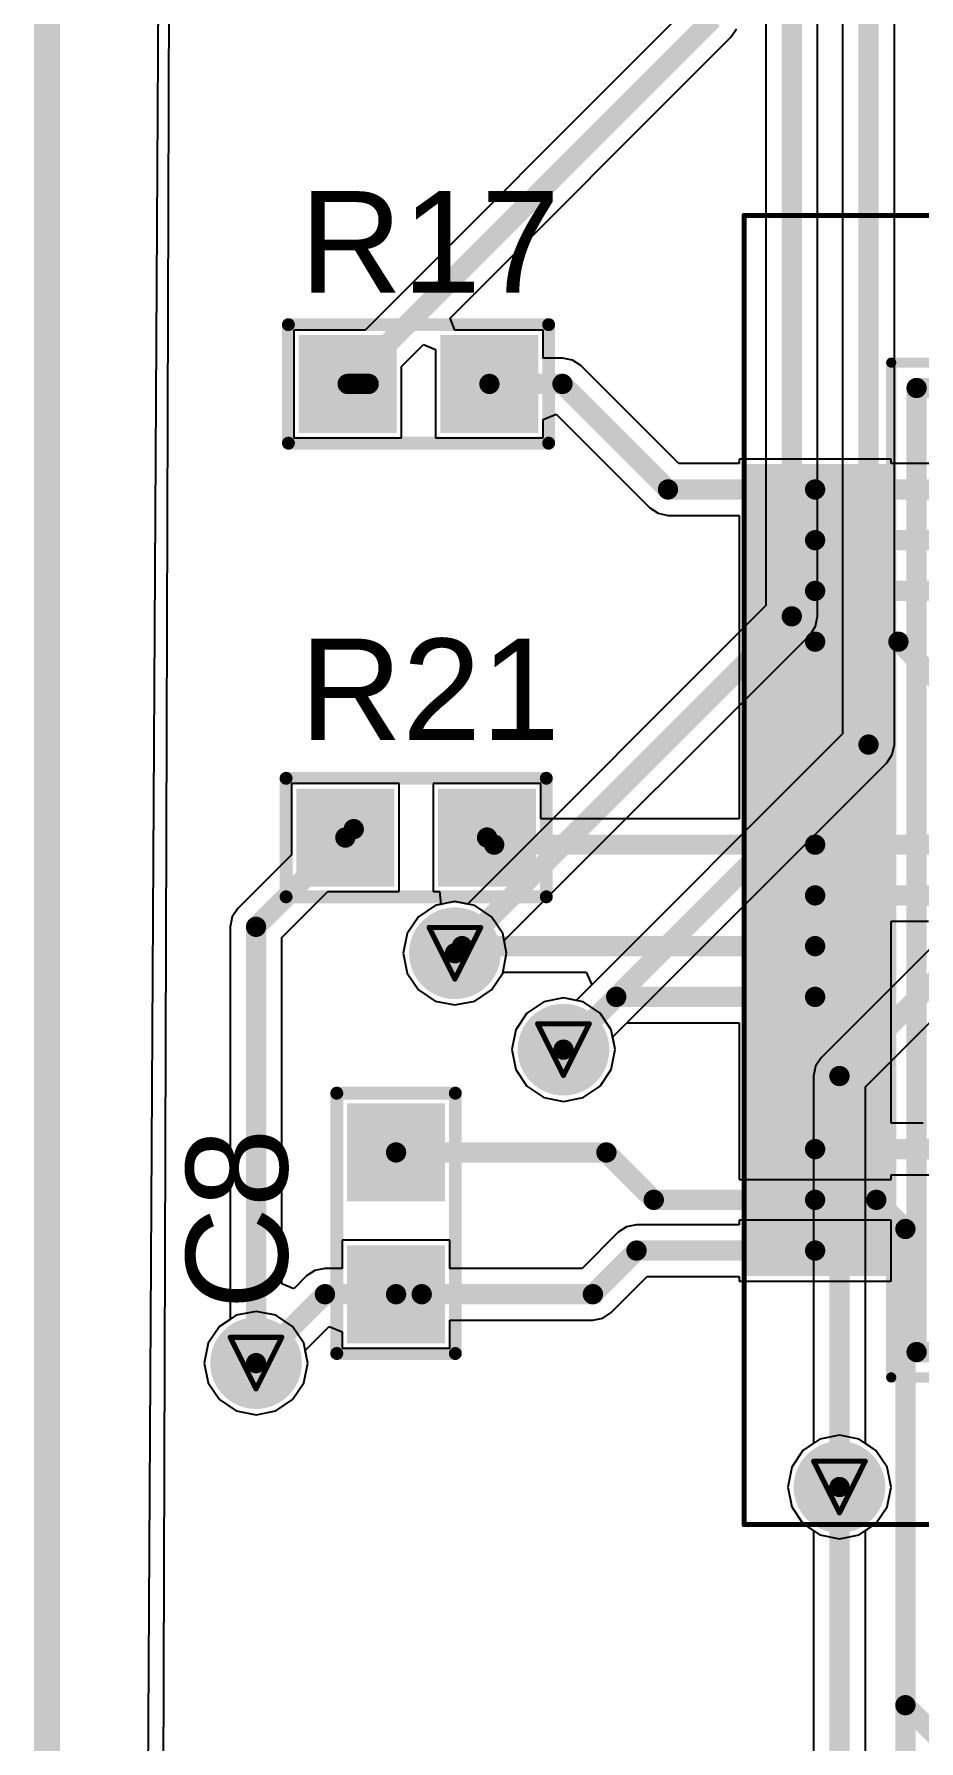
# Model space of a CAD drawing. Header units: inches. Extents: x -3 to 423, y -3 to 110.
# Drawn here: x 31.24 to 39.96, y 40.2 to 57.02 of the extents above; entities that cross this region are included whole.
import ezdxf

# ---------------------------------------------------------------- set-up
doc = ezdxf.new("R2010")
doc.units = ezdxf.units.IN
for name, color, linetype in [('Board Outline', 56, 'Continuous'), ('Bottom Layer', 5, 'Continuous'), ('Bottom Solder', 6, 'Continuous'), ('Drill Drawing', 1, 'Continuous'), ('Mechanical 1', 6, 'Continuous'), ('Mechanical 13', 56, 'Continuous'), ('Mechanical 15', 56, 'Continuous'), ('Mid Layer', 16, 'Continuous'), ('Mid Layer 2', 76, 'Continuous'), ('Top Layer', 1, 'Continuous'), ('Top Overlay', 2, 'Continuous'), ('Top Paste', 8, 'Continuous'), ('Top Solder', 216, 'Continuous'), ('Via Holes', 16, 'Continuous')]:
    doc.layers.add(name, color=color, linetype=linetype)
doc.styles.add('Arial', font='', dxfattribs={"height": 0.2})
doc.styles.get('Arial').set_extended_font_data('Arial')

msp = doc.modelspace()

# ---------------------------------------------------------------- hatches: boundary and pattern name
at = {"layer": 'Bottom Layer'}
h = msp.add_hatch(color=5, dxfattribs=at)
edge = h.paths.add_edge_path()
edge.add_arc((35.39, 47.96), 0.35, 0, 360)
h = msp.add_hatch(color=5, dxfattribs=at)
edge = h.paths.add_edge_path()
edge.add_arc((36.46, 47.01), 0.35, 0, 360)
h = msp.add_hatch(color=5, dxfattribs=at)
edge = h.paths.add_edge_path()
edge.add_arc((33.43, 43.921), 0.35, 0, 360)
h = msp.add_hatch(color=5, dxfattribs=at)
edge = h.paths.add_edge_path()
edge.add_arc((39.18, 42.7), 0.35, 0, 360)
at = {"layer": 'Bottom Solder'}
h = msp.add_hatch(color=6, dxfattribs=at)
edge = h.paths.add_edge_path()
edge.add_arc((35.39, 47.96), 0.452, 0, 360)
h = msp.add_hatch(color=6, dxfattribs=at)
edge = h.paths.add_edge_path()
edge.add_arc((36.46, 47.01), 0.452, 0, 360)
h = msp.add_hatch(color=6, dxfattribs=at)
edge = h.paths.add_edge_path()
edge.add_arc((33.43, 43.921), 0.452, 0, 360)
h = msp.add_hatch(color=6, dxfattribs=at)
edge = h.paths.add_edge_path()
edge.add_arc((39.18, 42.7), 0.452, 0, 360)
at = {"layer": 'Mid Layer'}
h = msp.add_hatch(color=16, dxfattribs=at)
edge = h.paths.add_edge_path()
edge.add_arc((35.39, 47.96), 0.35, 0, 360)
h = msp.add_hatch(color=16, dxfattribs=at)
edge = h.paths.add_edge_path()
edge.add_arc((36.46, 47.01), 0.35, 0, 360)
h = msp.add_hatch(color=16, dxfattribs=at)
edge = h.paths.add_edge_path()
edge.add_arc((33.43, 43.921), 0.35, 0, 360)
h = msp.add_hatch(color=16, dxfattribs=at)
edge = h.paths.add_edge_path()
edge.add_arc((39.18, 42.7), 0.35, 0, 360)
at = {"layer": 'Mid Layer 2'}
h = msp.add_hatch(color=76, dxfattribs=at)
edge = h.paths.add_edge_path()
edge.add_arc((35.39, 47.96), 0.35, 0, 360)
h = msp.add_hatch(color=76, dxfattribs=at)
edge = h.paths.add_edge_path()
edge.add_arc((36.46, 47.01), 0.35, 0, 360)
h = msp.add_hatch(color=76, dxfattribs=at)
edge = h.paths.add_edge_path()
edge.add_arc((33.43, 43.921), 0.35, 0, 360)
h = msp.add_hatch(color=76, dxfattribs=at)
edge = h.paths.add_edge_path()
edge.add_arc((39.18, 42.7), 0.35, 0, 360)
at = {"layer": 'Top Layer'}
for points in [[(34.714, 53.189), (33.952, 53.189), (33.952, 53.951), (34.714, 53.951)], [(36.111, 53.189), (35.349, 53.189), (35.349, 53.951), (36.111, 53.951)], [(39.54, 52.68), (39.54, 52.38), (38.34, 52.38), (38.34, 52.68)], [(39.54, 52.18), (39.54, 51.88), (38.34, 51.88), (38.34, 52.18)], [(39.54, 51.68), (39.54, 51.38), (38.34, 51.38), (38.34, 51.68)], [(39.54, 51.18), (39.54, 50.88), (38.34, 50.88), (38.34, 51.18)], [(39.54, 50.68), (39.54, 50.38), (38.34, 50.38), (38.34, 50.68)], [(39.54, 50.18), (39.54, 49.88), (38.34, 49.88), (38.34, 50.18)], [(39.54, 49.68), (39.54, 49.38), (38.34, 49.38), (38.34, 49.68)], [(34.691, 48.719), (33.929, 48.719), (33.929, 49.481), (34.691, 49.481)], [(36.088, 48.719), (35.326, 48.719), (35.326, 49.481), (36.088, 49.481)], [(39.54, 49.18), (39.54, 48.88), (38.34, 48.88), (38.34, 49.18)], [(39.54, 48.68), (39.54, 48.38), (38.34, 48.38), (38.34, 48.68)], [(39.54, 48.18), (39.54, 47.88), (38.34, 47.88), (38.34, 48.18)], [(39.54, 47.68), (39.54, 47.38), (38.34, 47.38), (38.34, 47.68)], [(39.54, 47.18), (39.54, 46.88), (38.34, 46.88), (38.34, 47.18)], [(39.54, 46.68), (39.54, 46.38), (38.34, 46.38), (38.34, 46.68)], [(35.191, 46.378), (35.191, 45.616), (34.429, 45.616), (34.429, 46.378)], [(39.54, 46.18), (39.54, 45.88), (38.34, 45.88), (38.34, 46.18)], [(39.54, 45.68), (39.54, 45.38), (38.34, 45.38), (38.34, 45.68)], [(39.54, 45.18), (39.54, 44.88), (38.34, 44.88), (38.34, 45.18)], [(35.191, 44.981), (35.191, 44.219), (34.429, 44.219), (34.429, 44.981)]]:
    msp.add_hatch(color=1, dxfattribs=at).paths.add_polyline_path(points)
h = msp.add_hatch(color=1, dxfattribs=at)
edge = h.paths.add_edge_path()
edge.add_arc((35.39, 47.96), 0.35, 0, 360)
h = msp.add_hatch(color=1, dxfattribs=at)
edge = h.paths.add_edge_path()
edge.add_arc((36.46, 47.01), 0.35, 0, 360)
h = msp.add_hatch(color=1, dxfattribs=at)
edge = h.paths.add_edge_path()
edge.add_arc((33.43, 43.921), 0.35, 0, 360)
h = msp.add_hatch(color=1, dxfattribs=at)
edge = h.paths.add_edge_path()
edge.add_arc((39.18, 42.7), 0.35, 0, 360)
at = {"layer": 'Top Paste'}
for points in [[(34.714, 53.189), (33.952, 53.189), (33.952, 53.951), (34.714, 53.951)], [(36.111, 53.189), (35.349, 53.189), (35.349, 53.951), (36.111, 53.951)], [(39.54, 52.68), (39.54, 52.38), (38.34, 52.38), (38.34, 52.68)], [(39.54, 52.18), (39.54, 51.88), (38.34, 51.88), (38.34, 52.18)], [(39.54, 51.68), (39.54, 51.38), (38.34, 51.38), (38.34, 51.68)], [(39.54, 51.18), (39.54, 50.88), (38.34, 50.88), (38.34, 51.18)], [(39.54, 50.68), (39.54, 50.38), (38.34, 50.38), (38.34, 50.68)], [(39.54, 50.18), (39.54, 49.88), (38.34, 49.88), (38.34, 50.18)], [(39.54, 49.68), (39.54, 49.38), (38.34, 49.38), (38.34, 49.68)], [(34.691, 48.719), (33.929, 48.719), (33.929, 49.481), (34.691, 49.481)], [(36.088, 48.719), (35.326, 48.719), (35.326, 49.481), (36.088, 49.481)], [(39.54, 49.18), (39.54, 48.88), (38.34, 48.88), (38.34, 49.18)], [(39.54, 48.68), (39.54, 48.38), (38.34, 48.38), (38.34, 48.68)], [(39.54, 48.18), (39.54, 47.88), (38.34, 47.88), (38.34, 48.18)], [(39.54, 47.68), (39.54, 47.38), (38.34, 47.38), (38.34, 47.68)], [(39.54, 47.18), (39.54, 46.88), (38.34, 46.88), (38.34, 47.18)], [(39.54, 46.68), (39.54, 46.38), (38.34, 46.38), (38.34, 46.68)], [(35.191, 46.378), (35.191, 45.616), (34.429, 45.616), (34.429, 46.378)], [(39.54, 46.18), (39.54, 45.88), (38.34, 45.88), (38.34, 46.18)], [(39.54, 45.68), (39.54, 45.38), (38.34, 45.38), (38.34, 45.68)], [(39.54, 45.18), (39.54, 44.88), (38.34, 44.88), (38.34, 45.18)], [(35.191, 44.981), (35.191, 44.219), (34.429, 44.219), (34.429, 44.981)]]:
    msp.add_hatch(color=8, dxfattribs=at).paths.add_polyline_path(points)
at = {"layer": 'Top Solder'}
for points in [[(34.816, 53.087), (33.85, 53.087), (33.85, 54.053), (34.816, 54.053)], [(36.213, 53.087), (35.247, 53.087), (35.247, 54.053), (36.213, 54.053)], [(39.641, 52.782), (39.641, 52.278), (38.238, 52.278), (38.238, 52.782)], [(39.641, 52.282), (39.641, 51.778), (38.238, 51.778), (38.238, 52.282)], [(39.641, 51.782), (39.641, 51.278), (38.238, 51.278), (38.238, 51.782)], [(39.641, 51.282), (39.641, 50.778), (38.238, 50.778), (38.238, 51.282)], [(39.641, 50.782), (39.641, 50.278), (38.238, 50.278), (38.238, 50.782)], [(39.641, 50.282), (39.641, 49.778), (38.238, 49.778), (38.238, 50.282)], [(39.641, 49.782), (39.641, 49.278), (38.238, 49.278), (38.238, 49.782)], [(34.793, 48.617), (33.827, 48.617), (33.827, 49.583), (34.793, 49.583)], [(36.19, 48.617), (35.224, 48.617), (35.224, 49.583), (36.19, 49.583)], [(39.641, 49.282), (39.641, 48.778), (38.238, 48.778), (38.238, 49.282)], [(39.641, 48.782), (39.641, 48.278), (38.238, 48.278), (38.238, 48.782)], [(39.641, 48.282), (39.641, 47.778), (38.238, 47.778), (38.238, 48.282)], [(39.641, 47.782), (39.641, 47.278), (38.238, 47.278), (38.238, 47.782)], [(39.641, 47.282), (39.641, 46.778), (38.238, 46.778), (38.238, 47.282)], [(39.641, 46.782), (39.641, 46.278), (38.238, 46.278), (38.238, 46.782)], [(35.293, 46.48), (35.293, 45.514), (34.327, 45.514), (34.327, 46.48)], [(39.641, 46.282), (39.641, 45.778), (38.238, 45.778), (38.238, 46.282)], [(39.641, 45.782), (39.641, 45.278), (38.238, 45.278), (38.238, 45.782)], [(39.641, 45.282), (39.641, 44.778), (38.238, 44.778), (38.238, 45.282)], [(35.293, 45.083), (35.293, 44.117), (34.327, 44.117), (34.327, 45.083)]]:
    msp.add_hatch(color=216, dxfattribs=at).paths.add_polyline_path(points)
h = msp.add_hatch(color=216, dxfattribs=at)
edge = h.paths.add_edge_path()
edge.add_arc((35.39, 47.96), 0.452, 0, 360)
h = msp.add_hatch(color=216, dxfattribs=at)
edge = h.paths.add_edge_path()
edge.add_arc((36.46, 47.01), 0.452, 0, 360)
h = msp.add_hatch(color=216, dxfattribs=at)
edge = h.paths.add_edge_path()
edge.add_arc((33.43, 43.921), 0.452, 0, 360)
h = msp.add_hatch(color=216, dxfattribs=at)
edge = h.paths.add_edge_path()
edge.add_arc((39.18, 42.7), 0.452, 0, 360)
at = {"layer": 'Via Holes'}
h = msp.add_hatch(color=7, dxfattribs=at)
edge = h.paths.add_edge_path()
edge.add_arc((35.39, 47.96), 0.25, 0, 360)
h = msp.add_hatch(color=7, dxfattribs=at)
edge = h.paths.add_edge_path()
edge.add_arc((36.46, 47.01), 0.25, 0, 360)
h = msp.add_hatch(color=7, dxfattribs=at)
edge = h.paths.add_edge_path()
edge.add_arc((33.43, 43.921), 0.25, 0, 360)
h = msp.add_hatch(color=7, dxfattribs=at)
edge = h.paths.add_edge_path()
edge.add_arc((39.18, 42.7), 0.25, 0, 360)

# ---------------------------------------------------------------- linework, layer by layer
at = {"layer": 'Board Outline', "const_width": 0.254}
msp.add_lwpolyline([(31.37, 23.771), (31.37, 59.42)], dxfattribs=at)
at = {"layer": 'Bottom Layer'}
for p, q in [((38.964, 51.28), (38.964, 72.627)), ((38.455, 63.201), (38.455, 51.385)), ((39.211, 61.041), (39.211, 50.122)), ((32.462, 22.569), (32.584, 60.681)), ((39.721, 50.016), (39.721, 60.002)), ((38.455, 51.385), (35.515, 48.445)), ((38.89, 51.099), (38.945, 51.182)), ((38.945, 51.182), (38.964, 51.28)), ((35.875, 48.085), (38.89, 51.099)), ((39.211, 50.122), (36.585, 47.495)), ((39.701, 49.918), (39.721, 50.016)), ((36.945, 47.135), (39.646, 49.836)), ((39.646, 49.836), (39.701, 49.918)), ((35.39, 48.47), (35.195, 48.431)), ((35.515, 48.445), (35.39, 48.47)), ((35.03, 48.32), (34.919, 48.155)), ((35.195, 48.431), (35.03, 48.32)), ((34.919, 48.155), (34.88, 47.96)), ((34.88, 47.96), (34.919, 47.765)), ((35.861, 47.765), (35.9, 47.96)), ((35.9, 47.96), (35.875, 48.085)), ((40.145, 48.075), (39, 46.93)), ((34.919, 47.765), (35.03, 47.6)), ((35.75, 47.6), (35.861, 47.765)), ((35.03, 47.6), (35.195, 47.489)), ((35.585, 47.489), (35.75, 47.6)), ((39.435, 46.644), (40.505, 47.715)), ((35.195, 47.489), (35.39, 47.45)), ((35.39, 47.45), (35.585, 47.489)), ((36.265, 47.481), (36.1, 47.37)), ((36.46, 47.52), (36.265, 47.481)), ((36.585, 47.495), (36.46, 47.52)), ((36.1, 47.37), (35.989, 47.205)), ((35.989, 47.205), (35.95, 47.01)), ((36.97, 47.01), (36.945, 47.135)), ((35.95, 47.01), (35.989, 46.815)), ((36.931, 46.815), (36.97, 47.01)), ((39, 46.93), (38.945, 46.848)), ((35.989, 46.815), (36.1, 46.65)), ((36.82, 46.65), (36.931, 46.815)), ((38.945, 46.848), (38.925, 46.75)), ((36.1, 46.65), (36.265, 46.539)), ((36.655, 46.539), (36.82, 46.65)), ((38.925, 46.75), (38.925, 43.131)), ((39.435, 43.131), (39.435, 46.644)), ((36.265, 46.539), (36.46, 46.5)), ((36.46, 46.5), (36.655, 46.539)), ((33.43, 44.431), (33.235, 44.392)), ((33.625, 44.392), (33.43, 44.431)), ((33.07, 44.282), (32.959, 44.117)), ((33.235, 44.392), (33.07, 44.282)), ((33.79, 44.282), (33.625, 44.392)), ((33.901, 44.117), (33.79, 44.282)), ((32.959, 44.117), (32.92, 43.921)), ((33.94, 43.921), (33.901, 44.117)), ((32.92, 43.921), (32.959, 43.726)), ((33.901, 43.726), (33.94, 43.921)), ((32.959, 43.726), (33.07, 43.561)), ((33.07, 43.561), (33.235, 43.45)), ((33.625, 43.45), (33.79, 43.561)), ((33.79, 43.561), (33.901, 43.726)), ((33.235, 43.45), (33.43, 43.412)), ((33.43, 43.412), (33.625, 43.45)), ((38.82, 43.06), (38.709, 42.895)), ((38.925, 43.131), (38.82, 43.06)), ((39.54, 43.06), (39.435, 43.131)), ((39.651, 42.895), (39.54, 43.06)), ((38.709, 42.895), (38.67, 42.7)), ((39.69, 42.7), (39.651, 42.895)), ((38.67, 42.7), (38.709, 42.505)), ((39.651, 42.505), (39.69, 42.7)), ((38.709, 42.505), (38.82, 42.34)), ((39.54, 42.34), (39.651, 42.505)), ((38.82, 42.34), (38.985, 42.229)), ((38.985, 42.229), (39.18, 42.19)), ((39.18, 42.19), (39.375, 42.229)), ((39.375, 42.229), (39.54, 42.34))]:
    msp.add_line(p, q, dxfattribs=at)
at = {"layer": 'Bottom Layer', "const_width": 0.2}
for points in [[(38.71, 51.28), (38.71, 72.89)], [(39.466, 50.016), (39.466, 61.041)], [(35.39, 47.96), (38.71, 51.28)], [(36.46, 47.01), (39.466, 50.016)], [(39.18, 46.75), (40.63, 48.2)], [(39.18, 42.7), (39.18, 46.75)]]:
    msp.add_lwpolyline(points, dxfattribs=at)
at = {"layer": 'Bottom Layer', "const_width": 0.1}
for points in [[(38.66, 51.28, 1), (38.76, 51.28, 1)], [(38.66, 51.28, 1), (38.76, 51.28, 1)], [(39.416, 50.016, 1), (39.516, 50.016, 1)], [(39.416, 50.016, 1), (39.516, 50.016, 1)], [(35.34, 47.96, 1), (35.44, 47.96, 1)], [(36.41, 47.01, 1), (36.51, 47.01, 1)], [(39.13, 46.75, 1), (39.23, 46.75, 1)], [(39.13, 46.75, 1), (39.23, 46.75, 1)], [(39.13, 42.7, 1), (39.23, 42.7, 1)]]:
    msp.add_lwpolyline(points, format="xyb", close=True, dxfattribs=at)
at = {"layer": 'Drill Drawing', "const_width": 0.0508}
for points in [[(35.136, 48.214), (35.644, 48.214)], [(35.136, 48.214), (35.39, 47.706)], [(35.39, 47.706), (35.644, 48.214)], [(36.206, 47.264), (36.714, 47.264)], [(36.206, 47.264), (36.46, 46.756)], [(36.46, 46.756), (36.714, 47.264)], [(33.176, 44.175), (33.684, 44.175)], [(33.176, 44.175), (33.43, 43.667)], [(33.43, 43.667), (33.684, 44.175)], [(38.926, 42.954), (39.434, 42.954)], [(38.926, 42.954), (39.18, 42.446)], [(39.18, 42.446), (39.434, 42.954)]]:
    msp.add_lwpolyline(points, dxfattribs=at)
at = {"layer": 'Drill Drawing', "const_width": 0.0254}
for points in [[(35.123, 48.214, 1), (35.149, 48.214, 1)], [(35.123, 48.214, 1), (35.149, 48.214, 1)], [(35.631, 48.214, 1), (35.657, 48.214, 1)], [(35.631, 48.214, 1), (35.657, 48.214, 1)], [(35.377, 47.706, 1), (35.403, 47.706, 1)], [(35.377, 47.706, 1), (35.403, 47.706, 1)], [(36.193, 47.264, 1), (36.219, 47.264, 1)], [(36.193, 47.264, 1), (36.219, 47.264, 1)], [(36.701, 47.264, 1), (36.727, 47.264, 1)], [(36.701, 47.264, 1), (36.727, 47.264, 1)], [(36.447, 46.756, 1), (36.473, 46.756, 1)], [(36.447, 46.756, 1), (36.473, 46.756, 1)], [(33.163, 44.175, 1), (33.189, 44.175, 1)], [(33.163, 44.175, 1), (33.189, 44.175, 1)], [(33.671, 44.175, 1), (33.697, 44.175, 1)], [(33.671, 44.175, 1), (33.697, 44.175, 1)], [(33.417, 43.667, 1), (33.443, 43.667, 1)], [(33.417, 43.667, 1), (33.443, 43.667, 1)], [(38.913, 42.954, 1), (38.939, 42.954, 1)], [(38.913, 42.954, 1), (38.939, 42.954, 1)], [(39.421, 42.954, 1), (39.447, 42.954, 1)], [(39.421, 42.954, 1), (39.447, 42.954, 1)], [(39.167, 42.446, 1), (39.193, 42.446, 1)], [(39.167, 42.446, 1), (39.193, 42.446, 1)]]:
    msp.add_lwpolyline(points, format="xyb", close=True, dxfattribs=at)
at = {"layer": 'Mechanical 1', "const_width": 0.254}
msp.add_lwpolyline([(31.37, 79.42), (31.37, 23.76)], dxfattribs=at)
at = {"layer": 'Mechanical 13', "const_width": 0.1}
for points in [[(39.69, 43.78), (39.69, 53.78)], [(39.69, 53.78), (49.69, 53.78)], [(39.69, 43.78), (49.69, 43.78)]]:
    msp.add_lwpolyline(points, dxfattribs=at)
at = {"layer": 'Mechanical 13', "const_width": 0.05}
for points in [[(39.665, 53.78, 1), (39.715, 53.78, 1)], [(39.665, 53.78, 1), (39.715, 53.78, 1)], [(39.665, 43.78, 1), (39.715, 43.78, 1)], [(39.665, 43.78, 1), (39.715, 43.78, 1)]]:
    msp.add_lwpolyline(points, format="xyb", close=True, dxfattribs=at)
at = {"layer": 'Mechanical 15', "const_width": 0.05}
for points in [[(38.24, 42.33), (38.24, 55.23)], [(38.24, 55.23), (51.14, 55.23)], [(38.24, 42.33), (51.14, 42.33)]]:
    msp.add_lwpolyline(points, dxfattribs=at)
at = {"layer": 'Mechanical 15', "const_width": 0.025}
for points in [[(38.227, 55.23, 1), (38.252, 55.23, 1)], [(38.227, 55.23, 1), (38.252, 55.23, 1)], [(38.227, 42.33, 1), (38.252, 42.33, 1)], [(38.227, 42.33, 1), (38.252, 42.33, 1)]]:
    msp.add_lwpolyline(points, format="xyb", close=True, dxfattribs=at)
at = {"layer": 'Mid Layer'}
for p, q in [((32.393, 0.89), (32.584, 60.681)), ((35.39, 48.47), (35.195, 48.431)), ((35.585, 48.431), (35.39, 48.47)), ((35.03, 48.32), (34.919, 48.155)), ((35.195, 48.431), (35.03, 48.32)), ((35.75, 48.32), (35.585, 48.431)), ((35.861, 48.155), (35.75, 48.32)), ((34.919, 48.155), (34.88, 47.96)), ((35.9, 47.96), (35.861, 48.155)), ((34.88, 47.96), (34.919, 47.765)), ((35.861, 47.765), (35.9, 47.96)), ((34.919, 47.765), (35.03, 47.6)), ((35.75, 47.6), (35.861, 47.765)), ((35.03, 47.6), (35.195, 47.489)), ((35.585, 47.489), (35.75, 47.6)), ((35.195, 47.489), (35.39, 47.45)), ((35.39, 47.45), (35.585, 47.489)), ((36.265, 47.481), (36.1, 47.37)), ((36.46, 47.52), (36.265, 47.481)), ((36.655, 47.481), (36.46, 47.52)), ((36.82, 47.37), (36.655, 47.481)), ((36.1, 47.37), (35.989, 47.205)), ((36.931, 47.205), (36.82, 47.37)), ((35.989, 47.205), (35.95, 47.01)), ((36.97, 47.01), (36.931, 47.205)), ((35.95, 47.01), (35.989, 46.815)), ((36.931, 46.815), (36.97, 47.01)), ((35.989, 46.815), (36.1, 46.65)), ((36.82, 46.65), (36.931, 46.815)), ((36.1, 46.65), (36.265, 46.539)), ((36.655, 46.539), (36.82, 46.65)), ((36.265, 46.539), (36.46, 46.5)), ((36.46, 46.5), (36.655, 46.539)), ((33.43, 44.431), (33.235, 44.392)), ((33.625, 44.392), (33.43, 44.431)), ((33.07, 44.282), (32.959, 44.117)), ((33.235, 44.392), (33.07, 44.282)), ((33.79, 44.282), (33.625, 44.392)), ((33.901, 44.117), (33.79, 44.282)), ((32.959, 44.117), (32.92, 43.921)), ((33.94, 43.921), (33.901, 44.117)), ((32.92, 43.921), (32.959, 43.726)), ((33.901, 43.726), (33.94, 43.921)), ((32.959, 43.726), (33.07, 43.561)), ((33.07, 43.561), (33.235, 43.45)), ((33.625, 43.45), (33.79, 43.561)), ((33.79, 43.561), (33.901, 43.726)), ((33.235, 43.45), (33.43, 43.412)), ((33.43, 43.412), (33.625, 43.45)), ((38.82, 43.06), (38.709, 42.895)), ((38.985, 43.171), (38.82, 43.06)), ((39.18, 43.21), (38.985, 43.171)), ((39.375, 43.171), (39.18, 43.21)), ((39.54, 43.06), (39.375, 43.171)), ((39.651, 42.895), (39.54, 43.06)), ((38.709, 42.895), (38.67, 42.7)), ((39.69, 42.7), (39.651, 42.895)), ((38.67, 42.7), (38.709, 42.505)), ((39.651, 42.505), (39.69, 42.7)), ((38.709, 42.505), (38.82, 42.34)), ((39.54, 42.34), (39.651, 42.505)), ((38.82, 42.34), (38.985, 42.229)), ((38.985, 42.229), (39.18, 42.19)), ((39.18, 42.19), (39.375, 42.229)), ((39.375, 42.229), (39.54, 42.34))]:
    msp.add_line(p, q, dxfattribs=at)
at = {"layer": 'Mid Layer 2'}
for p, q in [((32.281, 24.53), (32.496, 62.161)), ((35.39, 48.47), (35.195, 48.431)), ((35.585, 48.431), (35.39, 48.47)), ((35.03, 48.32), (34.919, 48.155)), ((35.195, 48.431), (35.03, 48.32)), ((35.75, 48.32), (35.585, 48.431)), ((35.861, 48.155), (35.75, 48.32)), ((34.919, 48.155), (34.88, 47.96)), ((35.9, 47.96), (35.861, 48.155)), ((34.88, 47.96), (34.919, 47.765)), ((35.861, 47.765), (35.9, 47.96)), ((34.919, 47.765), (35.03, 47.6)), ((35.75, 47.6), (35.861, 47.765)), ((35.03, 47.6), (35.195, 47.489)), ((35.585, 47.489), (35.75, 47.6)), ((35.195, 47.489), (35.39, 47.45)), ((35.39, 47.45), (35.585, 47.489)), ((36.265, 47.481), (36.1, 47.37)), ((36.46, 47.52), (36.265, 47.481)), ((36.655, 47.481), (36.46, 47.52)), ((36.82, 47.37), (36.655, 47.481)), ((36.1, 47.37), (35.989, 47.205)), ((36.931, 47.205), (36.82, 47.37)), ((35.989, 47.205), (35.95, 47.01)), ((36.97, 47.01), (36.931, 47.205)), ((35.95, 47.01), (35.989, 46.815)), ((36.931, 46.815), (36.97, 47.01)), ((35.989, 46.815), (36.1, 46.65)), ((36.82, 46.65), (36.931, 46.815)), ((36.1, 46.65), (36.265, 46.539)), ((36.655, 46.539), (36.82, 46.65)), ((36.265, 46.539), (36.46, 46.5)), ((36.46, 46.5), (36.655, 46.539)), ((38.82, 43.06), (38.709, 42.895)), ((38.985, 43.171), (38.82, 43.06)), ((39.18, 43.21), (38.985, 43.171)), ((39.375, 43.171), (39.18, 43.21)), ((39.54, 43.06), (39.375, 43.171)), ((39.651, 42.895), (39.54, 43.06)), ((38.709, 42.895), (38.67, 42.7)), ((39.69, 42.7), (39.651, 42.895)), ((38.67, 42.7), (38.709, 42.505)), ((39.651, 42.505), (39.69, 42.7)), ((38.709, 42.505), (38.82, 42.34)), ((39.54, 42.34), (39.651, 42.505)), ((38.82, 42.34), (38.985, 42.229)), ((38.985, 42.229), (39.18, 42.19)), ((39.18, 42.19), (39.375, 42.229)), ((39.375, 42.229), (39.54, 42.34))]:
    msp.add_line(p, q, dxfattribs=at)
at = {"layer": 'Top Layer'}
for p, q in [((32.459, 21.614), (32.584, 60.681)), ((37.547, 57.145), (34.504, 54.101)), ((38.11, 56.987), (38.165, 57.069)), ((35.342, 54.218), (38.11, 56.987)), ((35.39, 54.101), (35.342, 54.218)), ((34.504, 54.101), (33.802, 54.101)), ((33.802, 54.101), (33.802, 53.039)), ((36.261, 54.101), (35.39, 54.101)), ((36.261, 53.825), (36.261, 54.101)), ((34.864, 53.741), (35.082, 53.958)), ((35.082, 53.958), (35.199, 53.91)), ((35.199, 53.91), (35.199, 53.039)), ((36.45, 53.825), (36.261, 53.825)), ((36.548, 53.805), (36.45, 53.825)), ((34.864, 53.039), (34.864, 53.741)), ((36.63, 53.75), (36.548, 53.805)), ((37.596, 52.785), (36.63, 53.75)), ((36.261, 53.219), (36.388, 53.272)), ((36.261, 53.039), (36.261, 53.219)), ((36.388, 53.272), (37.31, 52.35)), ((33.802, 53.039), (34.864, 53.039)), ((35.199, 53.039), (36.261, 53.039)), ((39.69, 52.83), (38.19, 52.83)), ((38.19, 52.83), (38.19, 52.785)), ((39.69, 52.785), (39.69, 52.83)), ((38.19, 52.785), (37.596, 52.785)), ((41.591, 52.785), (39.69, 52.785)), ((37.31, 52.35), (37.392, 52.295)), ((37.392, 52.295), (37.49, 52.275)), ((37.49, 52.275), (38.19, 52.275)), ((38.19, 52.275), (38.19, 51.23)), ((38.19, 51.23), (38.19, 50.23)), ((38.19, 50.23), (38.19, 49.285)), ((34.841, 49.631), (33.779, 49.631)), ((33.779, 49.631), (33.779, 48.929)), ((34.841, 48.569), (34.841, 49.631)), ((36.238, 49.631), (35.176, 49.631)), ((35.176, 49.631), (35.176, 48.569)), ((36.238, 49.285), (36.238, 49.631)), ((38.19, 49.285), (36.238, 49.285)), ((33.779, 48.929), (33.25, 48.4)), ((33.685, 48.114), (34.139, 48.569)), ((34.139, 48.569), (34.841, 48.569)), ((35.176, 48.569), (35.238, 48.569)), ((35.25, 48.442), (35.195, 48.431)), ((35.238, 48.569), (35.25, 48.442)), ((33.195, 48.318), (33.175, 48.22)), ((33.25, 48.4), (33.195, 48.318)), ((35.03, 48.32), (34.919, 48.155)), ((35.195, 48.431), (35.03, 48.32)), ((39.69, 47.23), (39.69, 48.275)), ((39.69, 48.275), (40.059, 48.275)), ((33.175, 48.22), (33.175, 44.352)), ((33.685, 44.703), (33.685, 48.114)), ((34.919, 48.155), (34.88, 47.96)), ((34.88, 47.96), (34.919, 47.765)), ((34.919, 47.765), (35.03, 47.6)), ((35.75, 47.6), (35.861, 47.765)), ((35.861, 47.765), (35.863, 47.775)), ((35.863, 47.775), (36.685, 47.775)), ((36.685, 47.775), (36.738, 47.648)), ((35.03, 47.6), (35.195, 47.489)), ((35.585, 47.489), (35.75, 47.6)), ((36.738, 47.648), (36.585, 47.495)), ((35.195, 47.489), (35.39, 47.45)), ((35.39, 47.45), (35.585, 47.489)), ((36.265, 47.481), (36.1, 47.37)), ((36.46, 47.52), (36.265, 47.481)), ((36.585, 47.495), (36.46, 47.52)), ((36.1, 47.37), (35.989, 47.205)), ((36.945, 47.135), (37.086, 47.275)), ((37.086, 47.275), (38.19, 47.275)), ((38.19, 47.275), (38.19, 46.73)), ((35.989, 47.205), (35.95, 47.01)), ((36.97, 47.01), (36.945, 47.135)), ((39.69, 46.285), (39.69, 47.23)), ((35.95, 47.01), (35.989, 46.815)), ((36.931, 46.815), (36.97, 47.01)), ((35.989, 46.815), (36.1, 46.65)), ((36.82, 46.65), (36.931, 46.815)), ((36.1, 46.65), (36.265, 46.539)), ((36.655, 46.539), (36.82, 46.65)), ((38.19, 46.73), (38.19, 45.73)), ((36.265, 46.539), (36.46, 46.5)), ((36.46, 46.5), (36.655, 46.539)), ((40.004, 46.285), (39.69, 46.285)), ((39.69, 45.73), (39.69, 45.775)), ((39.69, 45.775), (40.11, 45.775)), ((38.19, 45.73), (39.69, 45.73)), ((37.082, 45.265), (37, 45.21)), ((37.18, 45.285), (37.082, 45.265)), ((38.19, 45.285), (37.18, 45.285)), ((39.69, 45.33), (38.19, 45.33)), ((38.19, 45.33), (38.19, 45.285)), ((39.69, 44.73), (39.69, 45.33)), ((35.341, 45.131), (34.279, 45.131)), ((34.279, 45.131), (34.279, 44.855)), ((35.341, 44.855), (35.341, 45.131)), ((37, 45.21), (36.644, 44.855)), ((33.928, 44.78), (33.802, 44.654)), ((34.011, 44.835), (33.928, 44.78)), ((34.109, 44.855), (34.011, 44.835)), ((34.279, 44.855), (34.109, 44.855)), ((36.644, 44.855), (35.341, 44.855)), ((36.93, 44.42), (37.286, 44.775)), ((37.286, 44.775), (38.19, 44.775)), ((38.19, 44.775), (38.19, 44.73)), ((33.802, 44.654), (33.685, 44.703)), ((38.19, 44.73), (39.69, 44.73)), ((36.848, 44.365), (36.93, 44.42)), ((33.07, 44.282), (32.959, 44.117)), ((33.175, 44.352), (33.07, 44.282)), ((33.915, 44.046), (34.152, 44.283)), ((34.152, 44.283), (34.279, 44.23)), ((35.341, 44.069), (35.341, 44.345)), ((35.341, 44.345), (36.75, 44.345)), ((36.75, 44.345), (36.848, 44.365)), ((32.959, 44.117), (32.92, 43.921)), ((34.279, 44.23), (34.279, 44.069)), ((34.279, 44.069), (35.341, 44.069)), ((32.92, 43.921), (32.959, 43.726)), ((33.901, 43.726), (33.94, 43.921)), ((33.94, 43.921), (33.915, 44.046)), ((32.959, 43.726), (33.07, 43.561)), ((33.07, 43.561), (33.235, 43.45)), ((33.625, 43.45), (33.79, 43.561)), ((33.79, 43.561), (33.901, 43.726)), ((33.235, 43.45), (33.43, 43.412)), ((33.43, 43.412), (33.625, 43.45)), ((38.82, 43.06), (38.709, 42.895)), ((38.985, 43.171), (38.82, 43.06)), ((39.18, 43.21), (38.985, 43.171)), ((39.375, 43.171), (39.18, 43.21)), ((39.54, 43.06), (39.375, 43.171)), ((39.651, 42.895), (39.54, 43.06)), ((38.709, 42.895), (38.67, 42.7)), ((39.69, 42.7), (39.651, 42.895)), ((38.67, 42.7), (38.709, 42.505)), ((39.651, 42.505), (39.69, 42.7)), ((38.709, 42.505), (38.82, 42.34)), ((39.54, 42.34), (39.651, 42.505)), ((38.82, 42.34), (38.925, 42.269)), ((38.925, 42.269), (38.925, 31.483)), ((39.435, 42.269), (39.54, 42.34)), ((39.435, 31.589), (39.435, 42.269))]:
    msp.add_line(p, q, dxfattribs=at)
at = {"layer": 'Top Layer', "const_width": 0.2}
for points in [[(34.333, 53.57), (37.93, 57.167)], [(34.333, 53.57), (34.54, 53.57)], [(35.73, 53.57), (36.45, 53.57)], [(36.45, 53.57), (37.49, 52.53)], [(37.49, 52.53), (38.94, 52.53)], [(38.94, 52.53), (41.591, 52.53)], [(38.94, 52.03), (41.04, 52.03)], [(38.94, 51.53), (40.28, 51.53)], [(38.94, 51.03), (39.761, 51.03)], [(39.761, 51.03), (40.462, 50.33)], [(34.31, 49.1), (34.393, 49.183)], [(33.43, 48.22), (34.31, 49.1)], [(35.707, 49.1), (35.777, 49.03)], [(35.777, 49.03), (38.94, 49.03)], [(38.94, 49.03), (44.453, 49.03)], [(38.94, 48.53), (40.3, 48.53)], [(33.43, 43.921), (33.43, 48.22)], [(35.39, 47.96), (35.46, 48.03)], [(35.46, 48.03), (38.94, 48.03)], [(36.46, 47.01), (36.98, 47.53)], [(36.98, 47.53), (38.94, 47.53)], [(34.81, 45.997), (36.883, 45.997)], [(36.883, 45.997), (37.35, 45.53)], [(38.94, 46.03), (40.11, 46.03)], [(37.35, 45.53), (38.94, 45.53)], [(38.94, 45.53), (39.543, 45.53)], [(39.543, 45.53), (39.83, 45.243)], [(39.83, 40.55), (39.83, 45.243)], [(36.75, 44.6), (37.18, 45.03)], [(37.18, 45.03), (38.94, 45.03)], [(33.43, 43.921), (34.109, 44.6)], [(34.109, 44.6), (34.81, 44.6)], [(35.063, 44.6), (36.75, 44.6)], [(39.18, 31.483), (39.18, 42.7)], [(39.83, 35.956), (39.83, 40.55)], [(39.83, 40.55), (41.31, 39.07)]]:
    msp.add_lwpolyline(points, dxfattribs=at)
at = {"layer": 'Top Layer', "const_width": 0.1}
for points in [[(34.283, 53.57, 1), (34.383, 53.57, 1)], [(34.283, 53.57, 1), (34.383, 53.57, 1)], [(34.49, 53.57, 1), (34.59, 53.57, 1)], [(35.68, 53.57, 1), (35.78, 53.57, 1)], [(36.4, 53.57, 1), (36.5, 53.57, 1)], [(36.4, 53.57, 1), (36.5, 53.57, 1)], [(37.44, 52.53, 1), (37.54, 52.53, 1)], [(37.44, 52.53, 1), (37.54, 52.53, 1)], [(38.89, 52.53, 1), (38.99, 52.53, 1)], [(38.89, 52.53, 1), (38.99, 52.53, 1)], [(38.89, 52.03, 1), (38.99, 52.03, 1)], [(38.89, 51.53, 1), (38.99, 51.53, 1)], [(38.89, 51.03, 1), (38.99, 51.03, 1)], [(39.711, 51.03, 1), (39.811, 51.03, 1)], [(39.711, 51.03, 1), (39.811, 51.03, 1)], [(34.343, 49.183, 1), (34.443, 49.183, 1)], [(34.26, 49.1, 1), (34.36, 49.1, 1)], [(34.26, 49.1, 1), (34.36, 49.1, 1)], [(35.657, 49.1, 1), (35.757, 49.1, 1)], [(35.727, 49.03, 1), (35.827, 49.03, 1)], [(35.727, 49.03, 1), (35.827, 49.03, 1)], [(38.89, 49.03, 1), (38.99, 49.03, 1)], [(38.89, 49.03, 1), (38.99, 49.03, 1)], [(38.89, 48.53, 1), (38.99, 48.53, 1)], [(33.38, 48.22, 1), (33.48, 48.22, 1)], [(33.38, 48.22, 1), (33.48, 48.22, 1)], [(35.41, 48.03, 1), (35.51, 48.03, 1)], [(35.41, 48.03, 1), (35.51, 48.03, 1)], [(38.89, 48.03, 1), (38.99, 48.03, 1)], [(35.34, 47.96, 1), (35.44, 47.96, 1)], [(36.93, 47.53, 1), (37.03, 47.53, 1)], [(36.93, 47.53, 1), (37.03, 47.53, 1)], [(38.89, 47.53, 1), (38.99, 47.53, 1)], [(36.41, 47.01, 1), (36.51, 47.01, 1)], [(34.76, 45.997, 1), (34.86, 45.997, 1)], [(36.833, 45.997, 1), (36.933, 45.997, 1)], [(36.833, 45.997, 1), (36.933, 45.997, 1)], [(38.89, 46.03, 1), (38.99, 46.03, 1)], [(37.3, 45.53, 1), (37.4, 45.53, 1)], [(37.3, 45.53, 1), (37.4, 45.53, 1)], [(38.89, 45.53, 1), (38.99, 45.53, 1)], [(38.89, 45.53, 1), (38.99, 45.53, 1)], [(39.493, 45.53, 1), (39.593, 45.53, 1)], [(39.493, 45.53, 1), (39.593, 45.53, 1)], [(39.78, 45.243, 1), (39.88, 45.243, 1)], [(39.78, 45.243, 1), (39.88, 45.243, 1)], [(37.13, 45.03, 1), (37.23, 45.03, 1)], [(37.13, 45.03, 1), (37.23, 45.03, 1)], [(38.89, 45.03, 1), (38.99, 45.03, 1)], [(34.059, 44.6, 1), (34.159, 44.6, 1)], [(34.059, 44.6, 1), (34.159, 44.6, 1)], [(34.76, 44.6, 1), (34.86, 44.6, 1)], [(35.013, 44.6, 1), (35.113, 44.6, 1)], [(36.7, 44.6, 1), (36.8, 44.6, 1)], [(36.7, 44.6, 1), (36.8, 44.6, 1)], [(33.38, 43.921, 1), (33.48, 43.921, 1)], [(33.38, 43.921, 1), (33.48, 43.921, 1)], [(39.13, 42.7, 1), (39.23, 42.7, 1)], [(39.78, 40.55, 1), (39.88, 40.55, 1)], [(39.78, 40.55, 1), (39.88, 40.55, 1)], [(39.78, 40.55, 1), (39.88, 40.55, 1)]]:
    msp.add_lwpolyline(points, format="xyb", close=True, dxfattribs=at)
at = {"layer": 'Top Overlay'}
for points, const_width in [([(33.749, 52.986), (33.749, 54.154)], 0.127), ([(33.749, 54.154), (36.314, 54.154)], 0.127), ([(36.314, 52.986), (36.314, 54.154)], 0.127), ([(39.94, 44.03), (39.94, 53.53)], 0.2), ([(39.94, 53.53), (49.44, 53.53)], 0.2), ([(33.749, 52.986), (36.314, 52.986)], 0.127), ([(33.726, 48.516), (33.726, 49.684)], 0.127), ([(33.726, 49.684), (36.291, 49.684)], 0.127), ([(36.291, 48.516), (36.291, 49.684)], 0.127), ([(33.726, 48.516), (36.291, 48.516)], 0.127), ([(34.226, 46.581), (35.394, 46.581)], 0.127), ([(34.226, 44.016), (34.226, 46.581)], 0.127), ([(35.394, 44.016), (35.394, 46.581)], 0.127), ([(34.226, 44.016), (35.394, 44.016)], 0.127), ([(39.94, 44.03), (49.44, 44.03)], 0.2)]:
    msp.add_lwpolyline(points, dxfattribs=dict(at, const_width=const_width))
for points, const_width in [([(33.717, 54.154, 1), (33.781, 54.154, 1)], 0.0635), ([(33.717, 54.154, 1), (33.781, 54.154, 1)], 0.0635), ([(36.282, 54.154, 1), (36.346, 54.154, 1)], 0.0635), ([(36.282, 54.154, 1), (36.346, 54.154, 1)], 0.0635), ([(39.89, 53.53, 1), (39.99, 53.53, 1)], 0.1), ([(39.89, 53.53, 1), (39.99, 53.53, 1)], 0.1), ([(33.717, 52.986, 1), (33.781, 52.986, 1)], 0.0635), ([(33.717, 52.986, 1), (33.781, 52.986, 1)], 0.0635), ([(36.282, 52.986, 1), (36.346, 52.986, 1)], 0.0635), ([(36.282, 52.986, 1), (36.346, 52.986, 1)], 0.0635), ([(33.694, 49.684, 1), (33.758, 49.684, 1)], 0.0635), ([(33.694, 49.684, 1), (33.758, 49.684, 1)], 0.0635), ([(36.259, 49.684, 1), (36.323, 49.684, 1)], 0.0635), ([(36.259, 49.684, 1), (36.323, 49.684, 1)], 0.0635), ([(33.694, 48.516, 1), (33.758, 48.516, 1)], 0.0635), ([(33.694, 48.516, 1), (33.758, 48.516, 1)], 0.0635), ([(36.259, 48.516, 1), (36.323, 48.516, 1)], 0.0635), ([(36.259, 48.516, 1), (36.323, 48.516, 1)], 0.0635), ([(34.194, 46.581, 1), (34.258, 46.581, 1)], 0.0635), ([(34.194, 46.581, 1), (34.258, 46.581, 1)], 0.0635), ([(35.362, 46.581, 1), (35.426, 46.581, 1)], 0.0635), ([(35.362, 46.581, 1), (35.426, 46.581, 1)], 0.0635), ([(34.194, 44.016, 1), (34.258, 44.016, 1)], 0.0635), ([(34.194, 44.016, 1), (34.258, 44.016, 1)], 0.0635), ([(35.362, 44.016, 1), (35.426, 44.016, 1)], 0.0635), ([(35.362, 44.016, 1), (35.426, 44.016, 1)], 0.0635), ([(39.89, 44.03, 1), (39.99, 44.03, 1)], 0.1), ([(39.89, 44.03, 1), (39.99, 44.03, 1)], 0.1)]:
    msp.add_lwpolyline(points, format="xyb", close=True, dxfattribs=dict(at, const_width=const_width))

# ---------------------------------------------------------------- texts
at = {"layer": 'Top Overlay', "style": 'Arial'}
for s, p in [('R17', (33.862, 54.47)), ('R21', (33.862, 50.06))]:
    msp.add_text(s, height=1, dxfattribs=at).set_placement(p)
msp.add_text('C8', height=1, rotation=90, dxfattribs=at).set_placement((33.74, 44.447))

doc.saveas('drawing.dxf')
